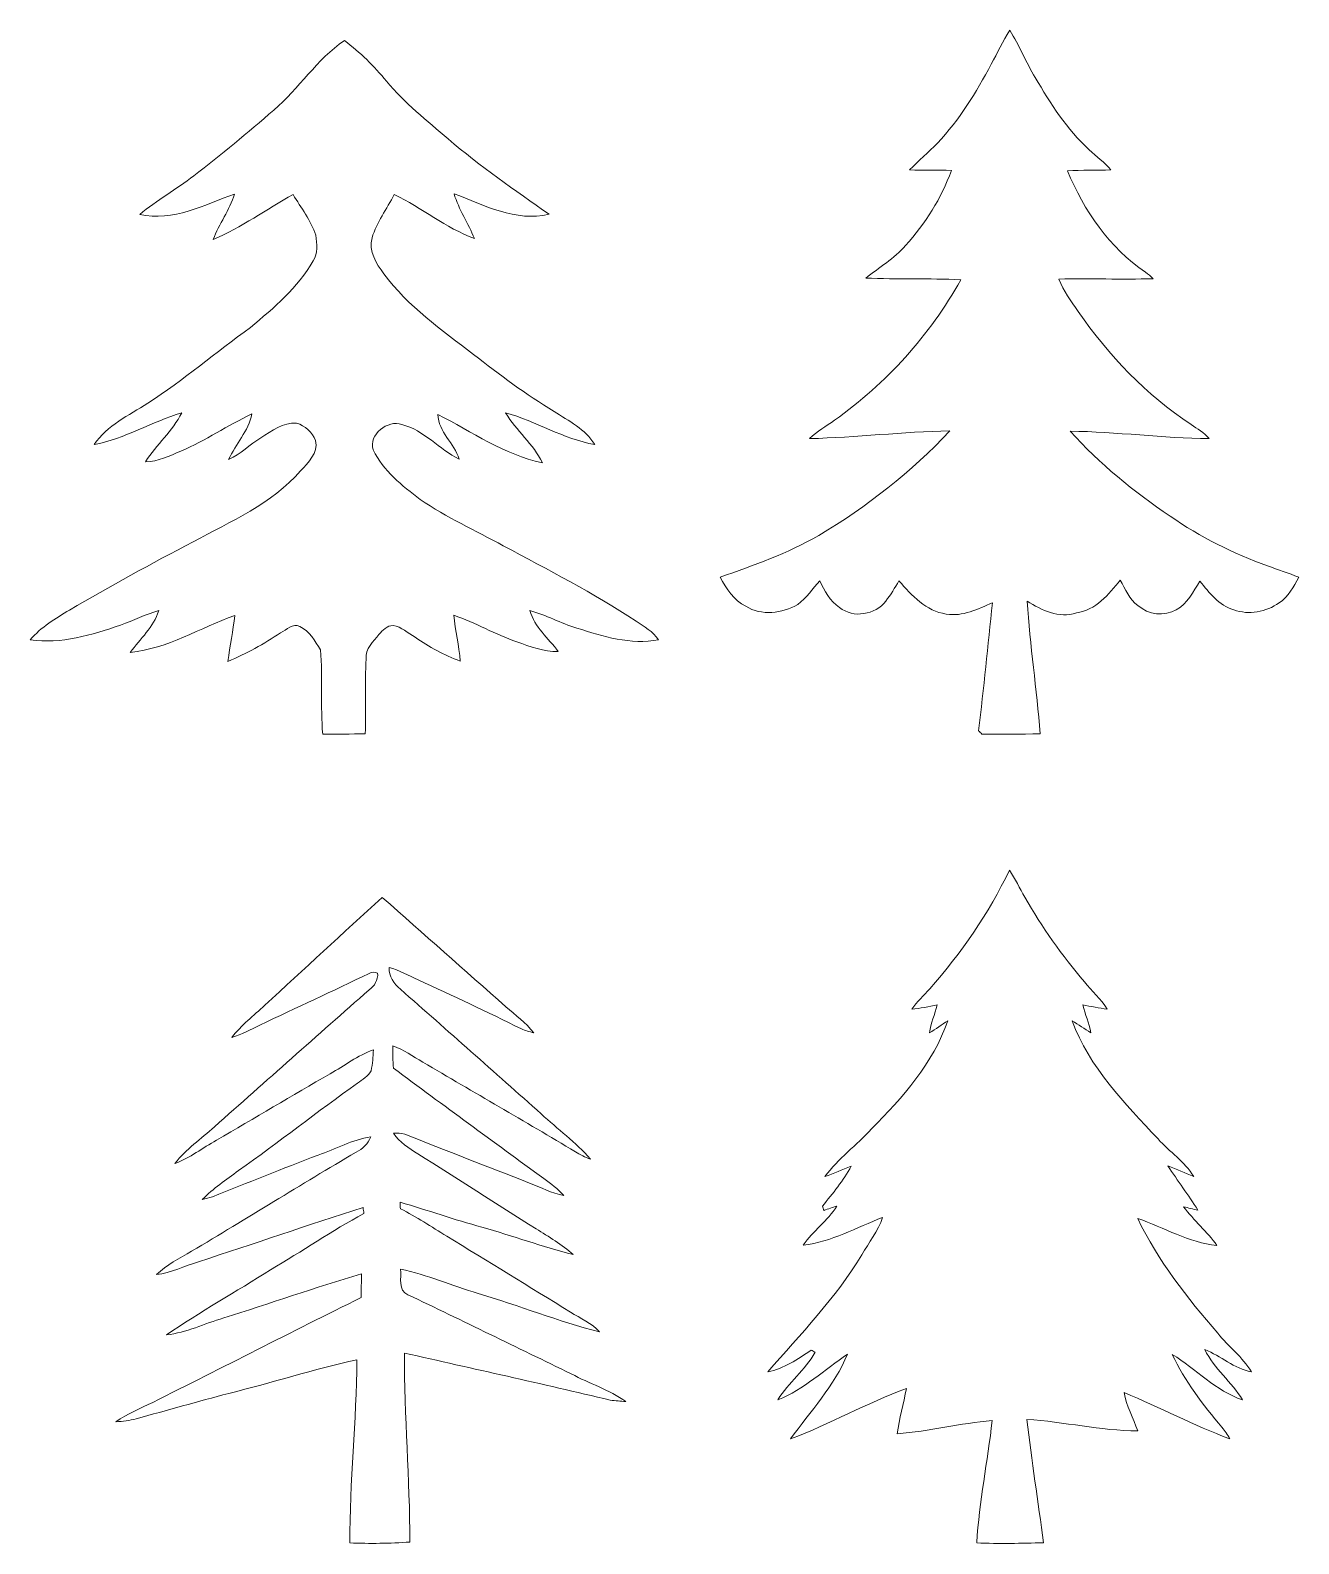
# Model space of a CAD drawing. Header units: centimetres. Extents: x -13.7 to 13.7, y -16.3 to 16.3.
import ezdxf

# ---------------------------------------------------------------- set-up
doc = ezdxf.new("R2010")
doc.units = ezdxf.units.CM
doc.header["$MEASUREMENT"] = 0
doc.layers.add('Layer 1', color=7, linetype='Continuous')

msp = doc.modelspace()

# ---------------------------------------------------------------- linework, layer by layer
at = {"layer": 'Layer 1', "color": 251, "lineweight": 9}
for points, knots in [([(-8.41552, 14.5772), (-7.87153, 15.03616), (-7.49265, 15.67257), (-6.89504, 16.07227), (-6.89504, 16.07227), (-6.55532, 15.82285), (-6.25828, 15.52194), (-5.98911, 15.19879), (-5.98911, 15.19879), (-5.60176, 14.72713), (-5.12092, 14.34824), (-4.65843, 13.95454), (-4.65843, 13.95454), (-3.97157, 13.3647), (-3.22404, 12.85317), (-2.48603, 12.33141), (-2.48603, 12.33141), (-3.20852, 12.16208), (-3.87985, 12.5272), (-4.5332, 12.7738), (-4.5332, 12.7738), (-4.43336, 12.43301), (-4.22416, 12.13739), (-4.0954, 11.80754), (-4.0954, 11.80754), (-4.7117, 12.04214), (-5.23029, 12.47005), (-5.82048, 12.75792), (-5.82048, 12.75792), (-5.98382, 12.44959), (-6.19831, 12.16137), (-6.30026, 11.82447), (-6.30026, 11.82447), (-6.37787, 11.53625), (-6.20642, 11.27237), (-6.04661, 11.05012), (-6.04661, 11.05012), (-5.5238, 10.34774), (-4.79954, 9.84257), (-4.11551, 9.31093), (-4.11551, 9.31093), (-3.55001, 8.88407), (-2.98944, 8.44698), (-2.37878, 8.08538), (-2.37878, 8.08538), (-2.06622, 7.88253), (-1.7018, 7.70367), (-1.50284, 7.37347), (-1.50284, 7.37347), (-2.17911, 7.48742), (-2.76472, 7.87936), (-3.4223, 8.05539), (-3.4223, 8.05539), (-3.19511, 7.67016), (-2.82222, 7.38723), (-2.63137, 6.97942), (-2.63137, 6.97942), (-3.45264, 7.14981), (-4.14408, 7.64935), (-4.88068, 8.02153), (-4.88068, 8.02153), (-4.87539, 7.6437), (-4.52544, 7.4024), (-4.42137, 7.05703), (-4.42137, 7.05703), (-4.85246, 7.27329), (-5.18054, 7.67792), (-5.65715, 7.80598), (-5.65715, 7.80598), (-5.95983, 7.91287), (-6.38105, 7.59079), (-6.27627, 7.25812), (-6.27627, 7.25812), (-6.05473, 6.80762), (-5.65574, 6.48447), (-5.26098, 6.19096), (-5.26098, 6.19096), (-4.699, 5.79973), (-4.07, 5.52245), (-3.4731, 5.19119), (-3.4731, 5.19119), (-2.50719, 4.67472), (-1.53212, 4.17025), (-0.61348, 3.57159), (-0.61348, 3.57159), (-0.43956, 3.45376), (-0.24906, 3.34511), (-0.12771, 3.1673), (-0.12771, 3.1673), (-0.72355, 3.05406), (-1.32609, 3.23927), (-1.88983, 3.41954), (-1.88983, 3.41954), (-2.23485, 3.52255), (-2.55235, 3.70247), (-2.89984, 3.79596), (-2.89984, 3.79596), (-2.80176, 3.43894), (-2.50014, 3.20188), (-2.28847, 2.91401), (-2.28847, 2.91401), (-2.59892, 2.90025), (-2.89172, 3.02725), (-3.18065, 3.1218), (-3.18065, 3.1218), (-3.64561, 3.28337), (-4.07317, 3.5349), (-4.53778, 3.69647), (-4.53778, 3.69647), (-4.51732, 3.36345), (-4.41537, 3.04066), (-4.40408, 2.70728), (-4.40408, 2.70728), (-4.74486, 2.84134), (-5.0733, 3.0082), (-5.37104, 3.22199), (-5.37104, 3.22199), (-5.5245, 3.313), (-5.6642, 3.44529), (-5.84518, 3.47634), (-5.84518, 3.47634), (-5.97324, 3.47281), (-6.07096, 3.37156), (-6.15174, 3.28266), (-6.15174, 3.28266), (-6.27063, 3.12744), (-6.45231, 2.97645), (-6.42761, 2.75597), (-6.42761, 2.75597), (-6.45372, 2.21939), (-6.42938, 1.68176), (-6.44737, 1.14483), (-6.44737, 1.14483), (-6.75287, 1.13672), (-7.05838, 1.13354), (-7.36353, 1.13178), (-7.36353, 1.13178), (-7.41116, 1.73714), (-7.3593, 2.34569), (-7.41186, 2.94999), (-7.41186, 2.94999), (-7.52652, 3.13944), (-7.64822, 3.35251), (-7.85389, 3.45694), (-7.85389, 3.45694), (-8.00453, 3.53172), (-8.14494, 3.37756), (-8.26982, 3.31865), (-8.26982, 3.31865), (-8.62965, 3.08158), (-9.00395, 2.86321), (-9.40471, 2.7027), (-9.40471, 2.7027), (-9.36519, 3.03396), (-9.29111, 3.36027), (-9.25724, 3.69259), (-9.25724, 3.69259), (-10.00443, 3.42342), (-10.70187, 2.97504), (-11.50902, 2.89672), (-11.50902, 2.89672), (-11.28995, 3.186), (-11.00914, 3.43859), (-10.89484, 3.79454), (-10.89484, 3.79454), (-11.17953, 3.72187), (-11.44023, 3.58182), (-11.71575, 3.48339), (-11.71575, 3.48339), (-12.33699, 3.2742), (-13.00022, 3.06853), (-13.66238, 3.16801), (-13.66238, 3.16801), (-13.4299, 3.44141), (-13.11875, 3.62521), (-12.81501, 3.8083), (-12.81501, 3.8083), (-11.94188, 4.3223), (-11.05288, 4.80949), (-10.15295, 5.27515), (-10.15295, 5.27515), (-9.34262, 5.71859), (-8.46173, 6.09642), (-7.83802, 6.80339), (-7.83802, 6.80339), (-7.68139, 6.98895), (-7.45137, 7.18791), (-7.51876, 7.45955), (-7.51876, 7.45955), (-7.58578, 7.637), (-7.74489, 7.77635), (-7.9241, 7.83385), (-7.9241, 7.83385), (-8.2162, 7.85114), (-8.45997, 7.6624), (-8.69456, 7.51917), (-8.69456, 7.51917), (-8.93551, 7.3763), (-9.13024, 7.16287), (-9.38918, 7.05068), (-9.38918, 7.05068), (-9.23714, 7.38441), (-8.95985, 7.66064), (-8.89106, 8.03176), (-8.89106, 8.03176), (-9.40823, 7.78129), (-9.89119, 7.46343), (-10.41647, 7.22919), (-10.41647, 7.22919), (-10.66201, 7.13076), (-10.9093, 7.00553), (-11.17953, 7.00059), (-11.17953, 7.00059), (-10.94317, 7.36959), (-10.59568, 7.6624), (-10.39954, 8.05716), (-10.39954, 8.05716), (-11.03948, 7.8596), (-11.62438, 7.50083), (-12.28619, 7.36995), (-12.28619, 7.36995), (-12.00962, 7.78799), (-11.53901, 7.99824), (-11.13155, 8.26318), (-11.13155, 8.26318), (-10.36285, 8.76448), (-9.65659, 9.35185), (-8.91964, 9.89654), (-8.91964, 9.89654), (-8.41199, 10.31317), (-7.8987, 10.75273), (-7.56673, 11.32882), (-7.56673, 11.32882), (-7.46019, 11.49145), (-7.48806, 11.69782), (-7.51346, 11.87986), (-7.51346, 11.87986), (-7.61401, 12.20194), (-7.83026, 12.47076), (-8.001, 12.75757), (-8.001, 12.75757), (-8.57674, 12.43901), (-9.11543, 12.05095), (-9.72044, 11.78672), (-9.72044, 11.78672), (-9.59591, 12.12645), (-9.36978, 12.42031), (-9.26042, 12.76815), (-9.26042, 12.76815), (-9.9187, 12.53955), (-10.58192, 12.16137), (-11.30406, 12.33035), (-11.30406, 12.33035), (-10.93329, 12.63127), (-10.51631, 12.86869), (-10.13848, 13.16079), (-10.13848, 13.16079), (-9.54899, 13.61376), (-8.97643, 14.0886), (-8.41552, 14.5772)], [0, 0, 0, 0, 0.01515152, 0.01515152, 0.01515152, 0.01515152, 0.03030303, 0.03030303, 0.03030303, 0.03030303, 0.04545455, 0.04545455, 0.04545455, 0.04545455, 0.06060606, 0.06060606, 0.06060606, 0.06060606, 0.07575758, 0.07575758, 0.07575758, 0.07575758, 0.09090909, 0.09090909, 0.09090909, 0.09090909, 0.10606061, 0.10606061, 0.10606061, 0.10606061, 0.12121212, 0.12121212, 0.12121212, 0.12121212, 0.13636364, 0.13636364, 0.13636364, 0.13636364, 0.15151515, 0.15151515, 0.15151515, 0.15151515, 0.16666667, 0.16666667, 0.16666667, 0.16666667, 0.18181818, 0.18181818, 0.18181818, 0.18181818, 0.1969697, 0.1969697, 0.1969697, 0.1969697, 0.21212121, 0.21212121, 0.21212121, 0.21212121, 0.22727273, 0.22727273, 0.22727273, 0.22727273, 0.24242424, 0.24242424, 0.24242424, 0.24242424, 0.25757576, 0.25757576, 0.25757576, 0.25757576, 0.27272727, 0.27272727, 0.27272727, 0.27272727, 0.28787879, 0.28787879, 0.28787879, 0.28787879, 0.3030303, 0.3030303, 0.3030303, 0.3030303, 0.31818182, 0.31818182, 0.31818182, 0.31818182, 0.33333333, 0.33333333, 0.33333333, 0.33333333, 0.34848485, 0.34848485, 0.34848485, 0.34848485, 0.36363636, 0.36363636, 0.36363636, 0.36363636, 0.37878788, 0.37878788, 0.37878788, 0.37878788, 0.39393939, 0.39393939, 0.39393939, 0.39393939, 0.40909091, 0.40909091, 0.40909091, 0.40909091, 0.42424242, 0.42424242, 0.42424242, 0.42424242, 0.43939394, 0.43939394, 0.43939394, 0.43939394, 0.45454545, 0.45454545, 0.45454545, 0.45454545, 0.46969697, 0.46969697, 0.46969697, 0.46969697, 0.48484848, 0.48484848, 0.48484848, 0.48484848, 0.5, 0.5, 0.5, 0.5, 0.51515152, 0.51515152, 0.51515152, 0.51515152, 0.53030303, 0.53030303, 0.53030303, 0.53030303, 0.54545455, 0.54545455, 0.54545455, 0.54545455, 0.56060606, 0.56060606, 0.56060606, 0.56060606, 0.57575758, 0.57575758, 0.57575758, 0.57575758, 0.59090909, 0.59090909, 0.59090909, 0.59090909, 0.60606061, 0.60606061, 0.60606061, 0.60606061, 0.62121212, 0.62121212, 0.62121212, 0.62121212, 0.63636364, 0.63636364, 0.63636364, 0.63636364, 0.65151515, 0.65151515, 0.65151515, 0.65151515, 0.66666667, 0.66666667, 0.66666667, 0.66666667, 0.68181818, 0.68181818, 0.68181818, 0.68181818, 0.6969697, 0.6969697, 0.6969697, 0.6969697, 0.71212121, 0.71212121, 0.71212121, 0.71212121, 0.72727273, 0.72727273, 0.72727273, 0.72727273, 0.74242424, 0.74242424, 0.74242424, 0.74242424, 0.75757576, 0.75757576, 0.75757576, 0.75757576, 0.77272727, 0.77272727, 0.77272727, 0.77272727, 0.78787879, 0.78787879, 0.78787879, 0.78787879, 0.8030303, 0.8030303, 0.8030303, 0.8030303, 0.81818182, 0.81818182, 0.81818182, 0.81818182, 0.83333333, 0.83333333, 0.83333333, 0.83333333, 0.84848485, 0.84848485, 0.84848485, 0.84848485, 0.86363636, 0.86363636, 0.86363636, 0.86363636, 0.87878788, 0.87878788, 0.87878788, 0.87878788, 0.89393939, 0.89393939, 0.89393939, 0.89393939, 0.90909091, 0.90909091, 0.90909091, 0.90909091, 0.92424242, 0.92424242, 0.92424242, 0.92424242, 0.93939394, 0.93939394, 0.93939394, 0.93939394, 0.95454545, 0.95454545, 0.95454545, 0.95454545, 0.96969697, 0.96969697, 0.96969697, 0.96969697, 1, 1, 1, 1]), ([(7.03791, 15.56321), (7.17268, 15.80627), (7.28168, 16.0638), (7.43726, 16.29522), (7.43726, 16.29522), (7.64399, 15.96855), (7.78792, 15.60766), (7.98653, 15.2764), (7.98653, 15.2764), (8.31497, 14.71831), (8.66881, 14.16233), (9.14858, 13.7203), (9.14858, 13.7203), (9.30098, 13.5739), (9.48055, 13.45466), (9.6146, 13.2892), (9.6146, 13.2892), (9.30239, 13.27439), (8.99089, 13.28568), (8.67939, 13.26804), (8.67939, 13.26804), (9.03887, 12.41502), (9.58038, 11.6054), (10.36143, 11.08611), (10.36143, 11.08611), (10.41823, 11.04272), (10.4715, 10.99474), (10.52336, 10.94464), (10.52336, 10.94464), (9.84779, 10.92101), (9.17151, 10.95523), (8.49594, 10.93547), (8.49594, 10.93547), (8.59613, 10.68218), (8.75912, 10.46063), (8.91222, 10.23732), (8.91222, 10.23732), (9.56909, 9.29153), (10.37872, 8.44063), (11.34216, 7.80386), (11.34216, 7.80386), (11.47798, 7.71073), (11.62403, 7.62712), (11.73586, 7.50365), (11.73586, 7.50365), (10.73503, 7.50224), (9.73843, 7.65252), (8.7383, 7.65887), (8.7383, 7.65887), (9.36907, 6.95684), (10.11308, 6.36241), (10.89025, 5.83007), (10.89025, 5.83007), (11.54183, 5.38628), (12.24915, 5.0215), (12.9928, 4.75833), (12.9928, 4.75833), (13.21541, 4.67649), (13.44365, 4.60629), (13.66238, 4.5128), (13.66238, 4.5128), (13.54843, 4.31207), (13.44295, 4.09088), (13.23904, 3.96564), (13.23904, 3.96564), (12.96176, 3.76279), (12.58711, 3.69294), (12.26114, 3.81465), (12.26114, 3.81465), (11.94364, 3.90637), (11.73233, 4.17978), (11.53513, 4.42637), (11.53513, 4.42637), (11.38555, 4.20835), (11.2716, 3.93954), (11.02536, 3.81536), (11.02536, 3.81536), (10.76854, 3.66155), (10.42105, 3.71164), (10.19774, 3.90285), (10.19774, 3.90285), (10.01606, 4.04255), (9.92681, 4.26021), (9.81533, 4.45353), (9.81533, 4.45353), (9.5758, 4.14238), (9.28723, 3.80407), (8.87412, 3.74657), (8.87412, 3.74657), (8.49559, 3.62168), (8.12306, 3.80195), (7.81226, 4.00127), (7.81226, 4.00127), (7.87541, 3.04701), (8.01723, 2.09909), (8.09096, 1.14518), (8.09096, 1.14518), (7.67221, 1.13284), (7.25381, 1.13213), (6.83542, 1.13672), (6.83542, 1.13672), (6.81249, 1.16106), (6.78991, 1.1854), (6.76733, 1.20939), (6.76733, 1.20939), (6.87599, 2.12626), (6.96842, 3.04524), (7.06367, 3.96352), (7.06367, 3.96352), (6.7504, 3.83335), (6.42267, 3.65837), (6.0706, 3.72258), (6.0706, 3.72258), (5.63527, 3.7829), (5.32659, 4.12404), (5.05072, 4.43589), (5.05072, 4.43589), (4.96252, 4.28737), (4.87362, 4.13886), (4.76779, 4.00198), (4.76779, 4.00198), (4.54131, 3.70811), (4.06541, 3.6178), (3.7719, 3.86545), (3.7719, 3.86545), (3.55882, 3.99563), (3.4484, 4.22282), (3.34609, 4.43977), (3.34609, 4.43977), (3.18629, 4.27044), (3.06423, 4.06124), (2.8702, 3.92789), (2.8702, 3.92789), (2.53682, 3.73104), (2.08985, 3.68201), (1.74942, 3.88803), (1.74942, 3.88803), (1.49331, 4.02067), (1.33491, 4.27079), (1.19803, 4.51421), (1.19803, 4.51421), (1.92158, 4.77491), (2.65571, 5.02433), (3.32175, 5.41662), (3.32175, 5.41662), (4.36104, 6.02657), (5.31918, 6.78504), (6.14292, 7.66452), (6.14292, 7.66452), (5.13644, 7.65111), (4.13314, 7.52305), (3.12631, 7.50083), (3.12631, 7.50083), (3.28612, 7.65676), (3.48438, 7.76471), (3.66324, 7.897), (3.66324, 7.897), (4.77343, 8.69039), (5.72064, 9.72262), (6.38034, 10.9196), (6.38034, 10.9196), (5.69912, 10.9577), (5.01614, 10.9263), (4.33493, 10.95805), (4.33493, 10.95805), (4.62562, 11.18524), (4.94594, 11.37856), (5.19218, 11.65867), (5.19218, 11.65867), (5.61939, 12.12645), (5.96371, 12.67819), (6.17925, 13.27439), (6.17925, 13.27439), (5.8801, 13.2892), (5.57953, 13.27368), (5.28073, 13.28744), (5.28073, 13.28744), (5.47123, 13.48923), (5.68607, 13.66597), (5.87904, 13.86529), (5.87904, 13.86529), (6.35529, 14.36341), (6.71548, 14.95749), (7.03791, 15.56321)], [0, 0, 0, 0, 0.0212766, 0.0212766, 0.0212766, 0.0212766, 0.04255319, 0.04255319, 0.04255319, 0.04255319, 0.06382979, 0.06382979, 0.06382979, 0.06382979, 0.08510638, 0.08510638, 0.08510638, 0.08510638, 0.10638298, 0.10638298, 0.10638298, 0.10638298, 0.12765957, 0.12765957, 0.12765957, 0.12765957, 0.14893617, 0.14893617, 0.14893617, 0.14893617, 0.17021277, 0.17021277, 0.17021277, 0.17021277, 0.19148936, 0.19148936, 0.19148936, 0.19148936, 0.21276596, 0.21276596, 0.21276596, 0.21276596, 0.23404255, 0.23404255, 0.23404255, 0.23404255, 0.25531915, 0.25531915, 0.25531915, 0.25531915, 0.27659574, 0.27659574, 0.27659574, 0.27659574, 0.29787234, 0.29787234, 0.29787234, 0.29787234, 0.31914894, 0.31914894, 0.31914894, 0.31914894, 0.34042553, 0.34042553, 0.34042553, 0.34042553, 0.36170213, 0.36170213, 0.36170213, 0.36170213, 0.38297872, 0.38297872, 0.38297872, 0.38297872, 0.40425532, 0.40425532, 0.40425532, 0.40425532, 0.42553191, 0.42553191, 0.42553191, 0.42553191, 0.44680851, 0.44680851, 0.44680851, 0.44680851, 0.46808511, 0.46808511, 0.46808511, 0.46808511, 0.4893617, 0.4893617, 0.4893617, 0.4893617, 0.5106383, 0.5106383, 0.5106383, 0.5106383, 0.53191489, 0.53191489, 0.53191489, 0.53191489, 0.55319149, 0.55319149, 0.55319149, 0.55319149, 0.57446809, 0.57446809, 0.57446809, 0.57446809, 0.59574468, 0.59574468, 0.59574468, 0.59574468, 0.61702128, 0.61702128, 0.61702128, 0.61702128, 0.63829787, 0.63829787, 0.63829787, 0.63829787, 0.65957447, 0.65957447, 0.65957447, 0.65957447, 0.68085106, 0.68085106, 0.68085106, 0.68085106, 0.70212766, 0.70212766, 0.70212766, 0.70212766, 0.72340426, 0.72340426, 0.72340426, 0.72340426, 0.74468085, 0.74468085, 0.74468085, 0.74468085, 0.76595745, 0.76595745, 0.76595745, 0.76595745, 0.78723404, 0.78723404, 0.78723404, 0.78723404, 0.80851064, 0.80851064, 0.80851064, 0.80851064, 0.82978723, 0.82978723, 0.82978723, 0.82978723, 0.85106383, 0.85106383, 0.85106383, 0.85106383, 0.87234043, 0.87234043, 0.87234043, 0.87234043, 0.89361702, 0.89361702, 0.89361702, 0.89361702, 0.91489362, 0.91489362, 0.91489362, 0.91489362, 0.93617021, 0.93617021, 0.93617021, 0.93617021, 0.95744681, 0.95744681, 0.95744681, 0.95744681, 1, 1, 1, 1]), ([(5.71359, -4.34863), (6.39551, -3.58028), (6.98606, -2.72655), (7.42844, -1.79804), (7.42844, -1.79804), (7.56073, -1.97902), (7.64998, -2.18575), (7.76146, -2.37942), (7.76146, -2.37942), (8.13117, -3.02395), (8.56227, -3.6339), (9.04416, -4.1994), (9.04416, -4.1994), (9.20785, -4.3959), (9.39835, -4.57017), (9.53911, -4.78501), (9.53911, -4.78501), (9.3606, -4.76878), (9.18704, -4.72786), (9.01135, -4.69752), (9.01135, -4.69752), (9.05686, -4.90037), (9.15141, -5.08911), (9.18457, -5.29478), (9.18457, -5.29478), (9.0491, -5.21223), (8.91787, -5.12368), (8.78416, -5.03936), (8.78416, -5.03936), (9.14823, -6.0402), (9.91658, -6.82301), (10.63307, -7.58466), (10.63307, -7.58466), (10.88319, -7.85876), (11.20175, -8.07466), (11.40107, -8.39322), (11.40107, -8.39322), (11.21269, -8.32337), (11.03524, -8.22777), (10.84474, -8.16462), (10.84474, -8.16462), (11.05253, -8.48636), (11.28712, -8.7908), (11.48821, -9.11712), (11.48821, -9.11712), (11.38519, -9.09596), (11.28359, -9.06985), (11.18235, -9.04374), (11.18235, -9.04374), (11.39719, -9.3429), (11.69352, -9.57432), (11.89954, -9.88018), (11.89954, -9.88018), (11.29206, -9.81139), (10.76043, -9.49812), (10.19492, -9.29669), (10.19492, -9.29669), (10.62919, -10.20615), (11.26031, -11.00907), (11.91718, -11.76895), (11.91718, -11.76895), (12.15002, -12.05294), (12.4527, -12.2826), (12.64249, -12.6008), (12.64249, -12.6008), (12.27137, -12.52884), (11.98421, -12.25755), (11.63919, -12.12103), (11.63919, -12.12103), (11.84028, -12.53378), (12.21634, -12.81811), (12.45305, -13.20546), (12.45305, -13.20546), (11.87238, -13.00791), (11.44799, -12.54224), (10.93858, -12.22333), (10.93858, -12.22333), (11.20563, -12.80153), (11.60286, -13.30777), (12.0082, -13.79496), (12.0082, -13.79496), (12.07452, -13.87151), (12.13097, -13.95618), (12.1793, -14.04543), (12.1793, -14.04543), (11.40319, -13.75227), (10.66729, -13.3628), (9.90071, -13.04566), (9.90071, -13.04566), (9.9508, -13.33634), (10.10214, -13.59528), (10.19351, -13.87327), (10.19351, -13.87327), (9.392, -13.86657), (8.60566, -13.67607), (7.80768, -13.62351), (7.80768, -13.62351), (7.90928, -14.51145), (8.04545, -15.39551), (8.16645, -16.28098), (8.16645, -16.28098), (7.68632, -16.29544), (7.20584, -16.30215), (6.72571, -16.28521), (6.72571, -16.28521), (6.77862, -15.39939), (6.96207, -14.52732), (7.05908, -13.64644), (7.05908, -13.64644), (6.37363, -13.71205), (5.70124, -13.87363), (5.01544, -13.93713), (5.01544, -13.93713), (5.05671, -13.60587), (5.15055, -13.28484), (5.21194, -12.95781), (5.21194, -12.95781), (4.36068, -13.27637), (3.56235, -13.72405), (2.71215, -14.04472), (2.71215, -14.04472), (3.14783, -13.45523), (3.65689, -12.90243), (3.94158, -12.21628), (3.94158, -12.21628), (3.44981, -12.55424), (3.00461, -12.9818), (2.44193, -13.20158), (2.44193, -13.20158), (2.6737, -12.83364), (3.02895, -12.56094), (3.24308, -12.17818), (3.24308, -12.17818), (3.22262, -12.16689), (3.18135, -12.14396), (3.16089, -12.13267), (3.16089, -12.13267), (2.87337, -12.33093), (2.57104, -12.52884), (2.22356, -12.60045), (2.22356, -12.60045), (2.93299, -11.79012), (3.68723, -11.00766), (4.24991, -10.08232), (4.24991, -10.08232), (4.40266, -9.81456), (4.60057, -9.56797), (4.69829, -9.2727), (4.69829, -9.2727), (4.13702, -9.49107), (3.59727, -9.80257), (2.98944, -9.87207), (2.98944, -9.87207), (3.19616, -9.56268), (3.51543, -9.34749), (3.71334, -9.02928), (3.71334, -9.02928), (3.61985, -9.05715), (3.52813, -9.08996), (3.43676, -9.12383), (3.43676, -9.12383), (3.42476, -9.09243), (3.41312, -9.06103), (3.40148, -9.02999), (3.40148, -9.02999), (3.62655, -8.75764), (3.85268, -8.48106), (4.02237, -8.16991), (4.02237, -8.16991), (3.82905, -8.23588), (3.64878, -8.33431), (3.45334, -8.39358), (3.45334, -8.39358), (3.74368, -8.00905), (4.13526, -7.71836), (4.46193, -7.36629), (4.46193, -7.36629), (5.13221, -6.69213), (5.7852, -5.94706), (6.10552, -5.03689), (6.10552, -5.03689), (5.97182, -5.12297), (5.84341, -5.21611), (5.70724, -5.29795), (5.70724, -5.29795), (5.73264, -5.09016), (5.82683, -4.90037), (5.87481, -4.69788), (5.87481, -4.69788), (5.69207, -4.73139), (5.51003, -4.77196), (5.32483, -4.78819), (5.32483, -4.78819), (5.44018, -4.62979), (5.58482, -4.49609), (5.71359, -4.34863)], [0, 0, 0, 0, 0.02, 0.02, 0.02, 0.02, 0.04, 0.04, 0.04, 0.04, 0.06, 0.06, 0.06, 0.06, 0.08, 0.08, 0.08, 0.08, 0.1, 0.1, 0.1, 0.1, 0.12, 0.12, 0.12, 0.12, 0.14, 0.14, 0.14, 0.14, 0.16, 0.16, 0.16, 0.16, 0.18, 0.18, 0.18, 0.18, 0.2, 0.2, 0.2, 0.2, 0.22, 0.22, 0.22, 0.22, 0.24, 0.24, 0.24, 0.24, 0.26, 0.26, 0.26, 0.26, 0.28, 0.28, 0.28, 0.28, 0.3, 0.3, 0.3, 0.3, 0.32, 0.32, 0.32, 0.32, 0.34, 0.34, 0.34, 0.34, 0.36, 0.36, 0.36, 0.36, 0.38, 0.38, 0.38, 0.38, 0.4, 0.4, 0.4, 0.4, 0.42, 0.42, 0.42, 0.42, 0.44, 0.44, 0.44, 0.44, 0.46, 0.46, 0.46, 0.46, 0.48, 0.48, 0.48, 0.48, 0.5, 0.5, 0.5, 0.5, 0.52, 0.52, 0.52, 0.52, 0.54, 0.54, 0.54, 0.54, 0.56, 0.56, 0.56, 0.56, 0.58, 0.58, 0.58, 0.58, 0.6, 0.6, 0.6, 0.6, 0.62, 0.62, 0.62, 0.62, 0.64, 0.64, 0.64, 0.64, 0.66, 0.66, 0.66, 0.66, 0.68, 0.68, 0.68, 0.68, 0.7, 0.7, 0.7, 0.7, 0.72, 0.72, 0.72, 0.72, 0.74, 0.74, 0.74, 0.74, 0.76, 0.76, 0.76, 0.76, 0.78, 0.78, 0.78, 0.78, 0.8, 0.8, 0.8, 0.8, 0.82, 0.82, 0.82, 0.82, 0.84, 0.84, 0.84, 0.84, 0.86, 0.86, 0.86, 0.86, 0.88, 0.88, 0.88, 0.88, 0.9, 0.9, 0.9, 0.9, 0.92, 0.92, 0.92, 0.92, 0.94, 0.94, 0.94, 0.94, 0.96, 0.96, 0.96, 0.96, 1, 1, 1, 1]), ([(-8.60919, -4.70211), (-7.76429, -3.93094), (-6.93067, -3.14706), (-6.08013, -2.38154), (-6.08013, -2.38154), (-5.18725, -3.16082), (-4.30989, -3.9581), (-3.41524, -4.73562), (-3.41524, -4.73562), (-3.2124, -4.91801), (-2.98627, -5.07958), (-2.81764, -5.29689), (-2.81764, -5.29689), (-2.9083, -5.27537), (-2.99861, -5.25209), (-3.08257, -5.21223), (-3.08257, -5.21223), (-3.81776, -4.8471), (-4.56283, -4.50314), (-5.30613, -4.15495), (-5.30613, -4.15495), (-5.51357, -4.06499), (-5.71183, -3.95105), (-5.93055, -3.88966), (-5.93055, -3.88966), (-5.94819, -4.08298), (-5.82472, -4.23891), (-5.68713, -4.36027), (-5.68713, -4.36027), (-4.67184, -5.24962), (-3.66536, -6.14885), (-2.65501, -7.0442), (-2.65501, -7.0442), (-2.30364, -7.37017), (-1.91171, -7.6538), (-1.59597, -8.01716), (-1.59597, -8.01716), (-1.70921, -7.9773), (-1.81822, -7.92438), (-1.92017, -7.86053), (-1.92017, -7.86053), (-3.00779, -7.20366), (-4.11374, -6.57748), (-5.20594, -5.92766), (-5.20594, -5.92766), (-5.41973, -5.80807), (-5.62046, -5.66202), (-5.85117, -5.57559), (-5.85117, -5.57559), (-5.86105, -5.73716), (-5.84765, -5.89838), (-5.83777, -6.05995), (-5.83777, -6.05995), (-4.7625, -6.85688), (-3.68336, -7.64921), (-2.60033, -8.43626), (-2.60033, -8.43626), (-2.45251, -8.55268), (-2.28706, -8.65463), (-2.16923, -8.80491), (-2.16923, -8.80491), (-2.42747, -8.74882), (-2.66559, -8.63064), (-2.90936, -8.53398), (-2.90936, -8.53398), (-3.80401, -8.1805), (-4.70324, -7.83936), (-5.59506, -7.47953), (-5.59506, -7.47953), (-5.67302, -7.44919), (-5.75875, -7.45871), (-5.84024, -7.45977), (-5.84024, -7.45977), (-5.70724, -7.65133), (-5.50969, -7.78539), (-5.31319, -7.90568), (-5.31319, -7.90568), (-4.45947, -8.43556), (-3.61915, -8.98624), (-2.76684, -9.51858), (-2.76684, -9.51858), (-2.49414, -9.69391), (-2.20804, -9.85408), (-1.96709, -10.07421), (-1.96709, -10.07421), (-2.63031, -9.90558), (-3.27413, -9.67169), (-3.93242, -9.48613), (-3.93242, -9.48613), (-4.52438, -9.32138), (-5.1047, -9.11818), (-5.69489, -8.94708), (-5.69489, -8.94708), (-5.69348, -8.9933), (-5.69137, -9.03986), (-5.68925, -9.08643), (-5.68925, -9.08643), (-5.34423, -9.26211), (-5.02074, -9.47449), (-4.69195, -9.67839), (-4.69195, -9.67839), (-3.79977, -10.2192), (-2.91218, -10.76777), (-2.02318, -11.31387), (-2.02318, -11.31387), (-1.81293, -11.45181), (-1.56669, -11.546), (-1.40018, -11.74179), (-1.40018, -11.74179), (-2.2853, -11.50896), (-3.13937, -11.17417), (-4.01532, -10.90994), (-4.01532, -10.90994), (-4.57553, -10.7466), (-5.11246, -10.50883), (-5.68466, -10.38712), (-5.68466, -10.38712), (-5.66702, -10.57409), (-5.74322, -10.85103), (-5.52732, -10.93851), (-5.52732, -10.93851), (-4.35187, -11.50155), (-3.17994, -12.07305), (-2.00801, -12.64419), (-2.00801, -12.64419), (-1.62066, -12.85163), (-1.19274, -12.98533), (-0.83291, -13.24145), (-0.83291, -13.24145), (-0.94686, -13.22839), (-1.05622, -13.23016), (-1.16699, -13.20652), (-1.16699, -13.20652), (-2.64337, -12.8608), (-4.12327, -12.52919), (-5.60247, -12.19511), (-5.60247, -12.19511), (-5.60317, -13.55295), (-5.48993, -14.90903), (-5.48287, -16.26687), (-5.48287, -16.26687), (-5.91467, -16.2958), (-6.34824, -16.30109), (-6.78074, -16.28627), (-6.78074, -16.28627), (-6.78004, -14.97006), (-6.63681, -13.65773), (-6.62411, -12.34151), (-6.62411, -12.34151), (-7.55544, -12.53871), (-8.46208, -12.83858), (-9.38707, -13.064), (-9.38707, -13.064), (-10.0517, -13.24321), (-10.71598, -13.42489), (-11.3792, -13.61081), (-11.3792, -13.61081), (-11.52137, -13.65173), (-11.66954, -13.66266), (-11.81594, -13.67854), (-11.81594, -13.67854), (-11.57147, -13.50286), (-11.29312, -13.3875), (-11.02396, -13.25732), (-11.02396, -13.25732), (-9.52536, -12.50908), (-8.03628, -11.74214), (-6.53486, -10.99919), (-6.53486, -10.99919), (-6.53204, -10.8288), (-6.52921, -10.65806), (-6.52921, -10.48872), (-6.52921, -10.48872), (-7.52511, -10.78082), (-8.50301, -11.13395), (-9.49537, -11.43875), (-9.49537, -11.43875), (-9.90671, -11.56081), (-10.30147, -11.75484), (-10.73115, -11.80494), (-10.73115, -11.80494), (-10.00161, -11.30787), (-9.22973, -10.87537), (-8.48396, -10.40229), (-8.48396, -10.40229), (-7.8105, -10.00436), (-7.16174, -9.56339), (-6.47559, -9.18733), (-6.47559, -9.18733), (-6.48088, -9.14499), (-6.48653, -9.10301), (-6.49217, -9.06174), (-6.49217, -9.06174), (-7.67751, -9.43709), (-8.85296, -9.84455), (-10.03618, -10.22731), (-10.03618, -10.22731), (-10.33816, -10.32115), (-10.62884, -10.46332), (-10.94493, -10.50636), (-10.94493, -10.50636), (-10.72621, -10.29328), (-10.44646, -10.15746), (-10.18646, -10.0033), (-10.18646, -10.0033), (-9.00148, -9.29845), (-7.83237, -8.56749), (-6.64387, -7.86864), (-6.64387, -7.86864), (-6.50381, -7.79773), (-6.38246, -7.69155), (-6.32813, -7.54126), (-6.32813, -7.54126), (-6.72924, -7.5963), (-7.08378, -7.80373), (-7.46302, -7.93073), (-7.46302, -7.93073), (-8.2229, -8.22777), (-8.98278, -8.52516), (-9.73914, -8.83031), (-9.73914, -8.83031), (-9.80934, -8.85677), (-9.88307, -8.87159), (-9.9561, -8.88746), (-9.9561, -8.88746), (-9.7215, -8.65005), (-9.4421, -8.46307), (-9.17505, -8.26516), (-9.17505, -8.26516), (-8.31039, -7.65098), (-7.47642, -6.99587), (-6.61141, -6.38239), (-6.61141, -6.38239), (-6.5144, -6.29631), (-6.37611, -6.23987), (-6.31931, -6.11604), (-6.31931, -6.11604), (-6.28686, -5.96717), (-6.27874, -5.81442), (-6.27169, -5.66308), (-6.27169, -5.66308), (-6.60682, -5.78478), (-6.89328, -6.00703), (-7.20302, -6.17919), (-7.20302, -6.17919), (-8.02146, -6.65226), (-8.8325, -7.13698), (-9.64989, -7.61182), (-9.64989, -7.61182), (-9.94939, -7.77586), (-10.22315, -7.99282), (-10.54488, -8.11453), (-10.54488, -8.11453), (-10.30923, -7.80161), (-9.97973, -7.58289), (-9.69363, -7.32113), (-9.69363, -7.32113), (-8.5845, -6.33723), (-7.47642, -5.35157), (-6.36306, -4.37261), (-6.36306, -4.37261), (-6.24629, -4.29077), (-6.16656, -4.15954), (-6.17926, -4.01102), (-6.17926, -4.01102), (-6.23958, -3.98985), (-6.30661, -3.98597), (-6.36376, -4.01772), (-6.36376, -4.01772), (-7.14269, -4.39766), (-7.92974, -4.76032), (-8.71361, -5.13003), (-8.71361, -5.13003), (-8.91329, -5.22422), (-9.10626, -5.33711), (-9.32074, -5.39673), (-9.32074, -5.39673), (-9.1179, -5.13215), (-8.84979, -4.93), (-8.60919, -4.70211)], [0, 0, 0, 0, 0.01408451, 0.01408451, 0.01408451, 0.01408451, 0.02816901, 0.02816901, 0.02816901, 0.02816901, 0.04225352, 0.04225352, 0.04225352, 0.04225352, 0.05633803, 0.05633803, 0.05633803, 0.05633803, 0.07042254, 0.07042254, 0.07042254, 0.07042254, 0.08450704, 0.08450704, 0.08450704, 0.08450704, 0.09859155, 0.09859155, 0.09859155, 0.09859155, 0.11267606, 0.11267606, 0.11267606, 0.11267606, 0.12676056, 0.12676056, 0.12676056, 0.12676056, 0.14084507, 0.14084507, 0.14084507, 0.14084507, 0.15492958, 0.15492958, 0.15492958, 0.15492958, 0.16901408, 0.16901408, 0.16901408, 0.16901408, 0.18309859, 0.18309859, 0.18309859, 0.18309859, 0.1971831, 0.1971831, 0.1971831, 0.1971831, 0.21126761, 0.21126761, 0.21126761, 0.21126761, 0.22535211, 0.22535211, 0.22535211, 0.22535211, 0.23943662, 0.23943662, 0.23943662, 0.23943662, 0.25352113, 0.25352113, 0.25352113, 0.25352113, 0.26760563, 0.26760563, 0.26760563, 0.26760563, 0.28169014, 0.28169014, 0.28169014, 0.28169014, 0.29577465, 0.29577465, 0.29577465, 0.29577465, 0.30985915, 0.30985915, 0.30985915, 0.30985915, 0.32394366, 0.32394366, 0.32394366, 0.32394366, 0.33802817, 0.33802817, 0.33802817, 0.33802817, 0.35211268, 0.35211268, 0.35211268, 0.35211268, 0.36619718, 0.36619718, 0.36619718, 0.36619718, 0.38028169, 0.38028169, 0.38028169, 0.38028169, 0.3943662, 0.3943662, 0.3943662, 0.3943662, 0.4084507, 0.4084507, 0.4084507, 0.4084507, 0.42253521, 0.42253521, 0.42253521, 0.42253521, 0.43661972, 0.43661972, 0.43661972, 0.43661972, 0.45070423, 0.45070423, 0.45070423, 0.45070423, 0.46478873, 0.46478873, 0.46478873, 0.46478873, 0.47887324, 0.47887324, 0.47887324, 0.47887324, 0.49295775, 0.49295775, 0.49295775, 0.49295775, 0.50704225, 0.50704225, 0.50704225, 0.50704225, 0.52112676, 0.52112676, 0.52112676, 0.52112676, 0.53521127, 0.53521127, 0.53521127, 0.53521127, 0.54929577, 0.54929577, 0.54929577, 0.54929577, 0.56338028, 0.56338028, 0.56338028, 0.56338028, 0.57746479, 0.57746479, 0.57746479, 0.57746479, 0.5915493, 0.5915493, 0.5915493, 0.5915493, 0.6056338, 0.6056338, 0.6056338, 0.6056338, 0.61971831, 0.61971831, 0.61971831, 0.61971831, 0.63380282, 0.63380282, 0.63380282, 0.63380282, 0.64788732, 0.64788732, 0.64788732, 0.64788732, 0.66197183, 0.66197183, 0.66197183, 0.66197183, 0.67605634, 0.67605634, 0.67605634, 0.67605634, 0.69014085, 0.69014085, 0.69014085, 0.69014085, 0.70422535, 0.70422535, 0.70422535, 0.70422535, 0.71830986, 0.71830986, 0.71830986, 0.71830986, 0.73239437, 0.73239437, 0.73239437, 0.73239437, 0.74647887, 0.74647887, 0.74647887, 0.74647887, 0.76056338, 0.76056338, 0.76056338, 0.76056338, 0.77464789, 0.77464789, 0.77464789, 0.77464789, 0.78873239, 0.78873239, 0.78873239, 0.78873239, 0.8028169, 0.8028169, 0.8028169, 0.8028169, 0.81690141, 0.81690141, 0.81690141, 0.81690141, 0.83098592, 0.83098592, 0.83098592, 0.83098592, 0.84507042, 0.84507042, 0.84507042, 0.84507042, 0.85915493, 0.85915493, 0.85915493, 0.85915493, 0.87323944, 0.87323944, 0.87323944, 0.87323944, 0.88732394, 0.88732394, 0.88732394, 0.88732394, 0.90140845, 0.90140845, 0.90140845, 0.90140845, 0.91549296, 0.91549296, 0.91549296, 0.91549296, 0.92957746, 0.92957746, 0.92957746, 0.92957746, 0.94366197, 0.94366197, 0.94366197, 0.94366197, 0.95774648, 0.95774648, 0.95774648, 0.95774648, 0.97183099, 0.97183099, 0.97183099, 0.97183099, 1, 1, 1, 1])]:
    msp.add_open_spline(points, degree=3, knots=knots, dxfattribs=at)

doc.saveas('drawing.dxf')
